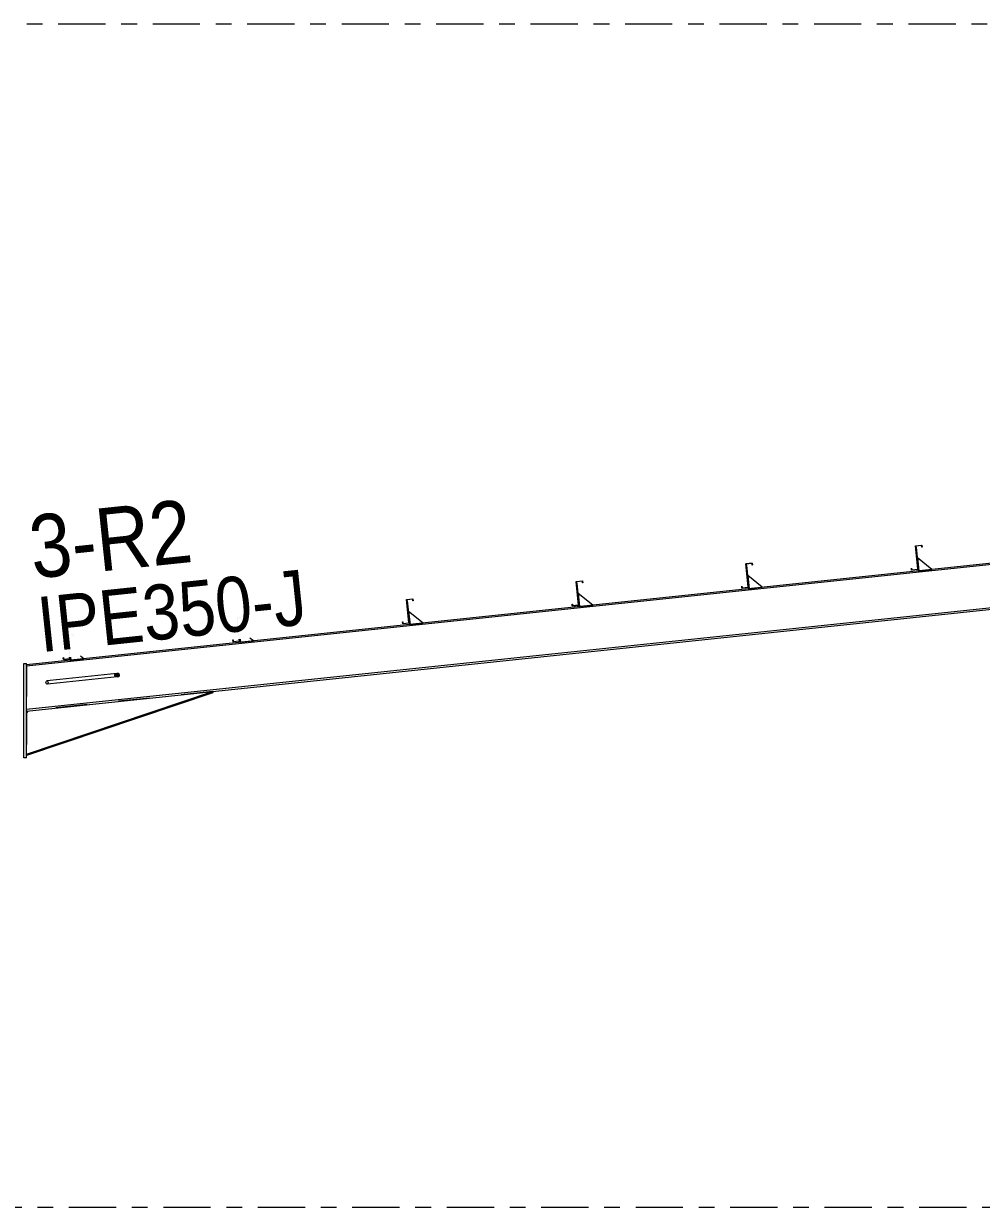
# Model space of a CAD drawing. Header units: millimetres. Extents: x -79 to 743, y -408 to 166.
# Drawn here: x 47.6 to 108.4, y -177.1 to -101.9 of the extents above; entities that cross this region are included whole.
import ezdxf

# ---------------------------------------------------------------- set-up
doc = ezdxf.new("R2010")
doc.units = ezdxf.units.MM
for name, pattern in [('XKITLINE00', [0]), ('XKITLINE02', [4, 2, -2]), ('XKITLINE03', [6, 3, -1, 1, -1])]:
    doc.linetypes.add(name, pattern=pattern)
for name, color, linetype, lineweight in [('Part', 2, 'Continuous', 0), ('PartMark', 7, 'Continuous', 0), ('S-grid', 1, 'Continuous', 0)]:
    doc.layers.add(name, color=color, linetype=linetype, lineweight=lineweight)
doc.styles.add('ARIAL', font='ARIAL.TTF')

# ---------------------------------------------------------------- blocks, each defined once
blk = doc.blocks.new('*A341')
at = {"layer": 'Part'}
blk.add_hatch(color=3, dxfattribs=at).paths.add_polyline_path([(71.876, -138.498), (72.29, -138.454), (72.304, -138.579), (72.289, -138.58), (72.277, -138.471), (71.893, -138.511), (72.05, -140.005), (71.636, -140.049), (71.623, -139.924), (71.638, -139.923), (71.649, -140.032), (72.034, -139.991)], flags=17)
blk = doc.blocks.new('*A342')
at = {"layer": 'Part'}
blk.add_hatch(color=3, dxfattribs=at).paths.add_polyline_path([(93.423, -136.225), (93.838, -136.182), (93.851, -136.306), (93.836, -136.308), (93.824, -136.198), (93.44, -136.239), (93.597, -137.732), (93.183, -137.776), (93.17, -137.652), (93.185, -137.65), (93.196, -137.759), (93.581, -137.719)], flags=17)
blk = doc.blocks.new('*A345')
at = {"layer": 'Part'}
blk.add_hatch(color=3, dxfattribs=at).paths.add_polyline_path([(61.103, -139.634), (61.517, -139.591), (61.53, -139.715), (61.515, -139.717), (61.504, -139.607), (61.119, -139.648), (61.277, -141.141), (60.862, -141.185), (60.849, -141.061), (60.864, -141.059), (60.876, -141.168), (61.26, -141.128)], flags=17)
blk = doc.blocks.new('*A346')
at = {"layer": 'Part'}
blk.add_hatch(color=3, dxfattribs=at).paths.add_polyline_path([(82.65, -137.362), (83.064, -137.318), (83.077, -137.442), (83.062, -137.444), (83.051, -137.335), (82.666, -137.375), (82.824, -138.868), (82.409, -138.912), (82.396, -138.788), (82.411, -138.786), (82.423, -138.896), (82.807, -138.855)], flags=17)
blk = doc.blocks.new('*A347')
at = {"layer": 'Part'}
blk.add_hatch(color=3, dxfattribs=at).paths.add_polyline_path([(104.197, -135.089), (104.611, -135.045), (104.624, -135.17), (104.609, -135.171), (104.598, -135.062), (104.213, -135.102), (104.371, -136.596), (103.956, -136.639), (103.943, -136.515), (103.958, -136.514), (103.97, -136.623), (104.354, -136.582)], flags=17)
blk = doc.blocks.new('*A367')
at = {"layer": 'Part'}
blk.add_hatch(color=3, dxfattribs=at).paths.add_polyline_path([(53.566, -143.205), (53.631, -143.236), (53.658, -143.285), (53.642, -143.34), (53.584, -143.384), (53.502, -143.407), (53.417, -143.402), (53.352, -143.37), (53.324, -143.321), (53.341, -143.267), (53.398, -143.222), (53.481, -143.199)], flags=17)
blk = doc.blocks.new('*A368')
at = {"layer": 'Part'}
blk.add_hatch(color=3, dxfattribs=at).paths.add_polyline_path([(50.329, -140.771), (50.743, -140.727), (50.756, -140.851), (50.742, -140.853), (50.73, -140.744), (50.345, -140.784), (50.503, -142.278), (50.089, -142.321), (50.075, -142.197), (50.09, -142.195), (50.102, -142.305), (50.486, -142.264)], flags=17)
blk = doc.blocks.new('*A369')
at = {"layer": 'Part'}
blk.add_hatch(color=3, dxfattribs=at).paths.add_polyline_path([(71.876, -138.498), (72.29, -138.454), (72.304, -138.579), (72.289, -138.58), (72.277, -138.471), (71.893, -138.511), (72.05, -140.005), (71.636, -140.049), (71.623, -139.924), (71.638, -139.923), (71.649, -140.032), (72.034, -139.991)], flags=17)
blk = doc.blocks.new('*A370')
at = {"layer": 'Part'}
blk.add_hatch(color=3, dxfattribs=at).paths.add_polyline_path([(93.423, -136.225), (93.838, -136.182), (93.851, -136.306), (93.836, -136.308), (93.824, -136.198), (93.44, -136.239), (93.597, -137.732), (93.183, -137.776), (93.17, -137.652), (93.185, -137.65), (93.196, -137.759), (93.581, -137.719)], flags=17)
blk = doc.blocks.new('*A371')
at = {"layer": 'Part'}
blk.add_hatch(color=3, dxfattribs=at).paths.add_polyline_path([(61.103, -139.634), (61.517, -139.591), (61.53, -139.715), (61.515, -139.717), (61.504, -139.607), (61.119, -139.648), (61.277, -141.141), (60.862, -141.185), (60.849, -141.061), (60.864, -141.059), (60.876, -141.168), (61.26, -141.128)], flags=17)
blk = doc.blocks.new('*A372')
at = {"layer": 'Part'}
blk.add_hatch(color=3, dxfattribs=at).paths.add_polyline_path([(82.65, -137.362), (83.064, -137.318), (83.077, -137.442), (83.062, -137.444), (83.051, -137.335), (82.666, -137.375), (82.824, -138.868), (82.409, -138.912), (82.396, -138.788), (82.411, -138.786), (82.423, -138.896), (82.807, -138.855)], flags=17)
blk = doc.blocks.new('*A376')
at = {"layer": 'Part'}
blk.add_hatch(color=3, dxfattribs=at).paths.add_polyline_path([(50.329, -140.771), (50.743, -140.727), (50.756, -140.851), (50.742, -140.853), (50.73, -140.744), (50.345, -140.784), (50.503, -142.278), (50.089, -142.321), (50.075, -142.197), (50.09, -142.195), (50.102, -142.305), (50.486, -142.264)], flags=17)
blk = doc.blocks.new('*A394')
at = {"layer": 'Part'}
blk.add_hatch(color=3, dxfattribs=at).paths.add_polyline_path([(104.197, -135.089), (104.611, -135.045), (104.624, -135.17), (104.609, -135.171), (104.598, -135.062), (104.213, -135.102), (104.371, -136.596), (103.956, -136.639), (103.943, -136.515), (103.958, -136.514), (103.97, -136.623), (104.354, -136.582)], flags=17)
blk = doc.blocks.new('*A1520')
at = {"layer": 'S-grid', "color": 1, "linetype": 'XKITLINE03', "lineweight": 0}
blk.add_line((44.436, -177.12), (557.525, -177.12), dxfattribs=at)
blk = doc.blocks.new('*A1522')
at = {"layer": 'S-grid', "color": 1, "linetype": 'XKITLINE03', "lineweight": 0}
blk.add_line((-22.239, -101.912), (557.525, -101.912), dxfattribs=at)
blk = doc.blocks.new('*A1561')
at = {"layer": 'Part', "color": 2, "linetype": 'XKITLINE00', "lineweight": 0}
for p, q in [((127.161, -134.276), (47.736, -142.653)), ((127.161, -134.368), (47.736, -142.745)), ((127.161, -137.116), (47.736, -145.494)), ((47.736, -145.586), (127.161, -137.209))]:
    blk.add_line(p, q, dxfattribs=at)
at = {"layer": 'Part', "color": 7, "linetype": 'XKITLINE02', "lineweight": 0}
for p, q in [((127.161, -137.209), (127.161, -134.276)), ((47.736, -142.653), (47.736, -145.586))]:
    blk.add_line(p, q, dxfattribs=at)
blk = doc.blocks.new('*A1564')
at = {"layer": 'Part', "color": 2, "linetype": 'XKITLINE00', "lineweight": 0}
for p, q in [((71.876, -138.498), (72.29, -138.454)), ((72.034, -139.991), (71.876, -138.498)), ((72.277, -138.471), (71.893, -138.511)), ((71.893, -138.511), (72.05, -140.005)), ((72.289, -138.58), (72.277, -138.471)), ((72.304, -138.579), (72.289, -138.58)), ((72.29, -138.454), (72.304, -138.579)), ((71.623, -139.924), (71.638, -139.923)), ((71.636, -140.049), (71.623, -139.924)), ((72.05, -140.005), (71.636, -140.049)), ((71.638, -139.923), (71.649, -140.032)), ((71.649, -140.032), (72.034, -139.991))]:
    blk.add_line(p, q, dxfattribs=at)
blk = doc.blocks.new('*A1565')
at = {"layer": 'Part', "color": 2, "linetype": 'XKITLINE00', "lineweight": 0}
for p, q in [((93.423, -136.225), (93.838, -136.182)), ((93.581, -137.719), (93.423, -136.225)), ((93.824, -136.198), (93.44, -136.239)), ((93.44, -136.239), (93.597, -137.732)), ((93.836, -136.308), (93.824, -136.198)), ((93.851, -136.306), (93.836, -136.308)), ((93.838, -136.182), (93.851, -136.306)), ((93.17, -137.652), (93.185, -137.65)), ((93.183, -137.776), (93.17, -137.652)), ((93.597, -137.732), (93.183, -137.776)), ((93.185, -137.65), (93.196, -137.759)), ((93.196, -137.759), (93.581, -137.719))]:
    blk.add_line(p, q, dxfattribs=at)
blk = doc.blocks.new('*A1568')
at = {"layer": 'Part', "color": 2, "linetype": 'XKITLINE00', "lineweight": 0}
for p, q in [((60.849, -141.061), (60.864, -141.059)), ((60.85, -141.069), (60.849, -141.061)), ((60.862, -141.185), (60.85, -141.069)), ((61.277, -141.141), (60.862, -141.185)), ((60.864, -141.059), (60.865, -141.067)), ((60.865, -141.067), (60.876, -141.168)), ((60.876, -141.168), (61.26, -141.128)), ((61.26, -141.128), (61.249, -141.027)), ((61.264, -141.025), (61.277, -141.141))]:
    blk.add_line(p, q, dxfattribs=at)
blk = doc.blocks.new('*A1569')
at = {"layer": 'Part', "color": 2, "linetype": 'XKITLINE00', "lineweight": 0}
for p, q in [((82.65, -137.362), (83.064, -137.318)), ((82.807, -138.855), (82.65, -137.362)), ((83.051, -137.335), (82.666, -137.375)), ((82.666, -137.375), (82.824, -138.868)), ((83.062, -137.444), (83.051, -137.335)), ((83.077, -137.442), (83.062, -137.444)), ((83.064, -137.318), (83.077, -137.442)), ((82.396, -138.788), (82.411, -138.786)), ((82.409, -138.912), (82.396, -138.788)), ((82.824, -138.868), (82.409, -138.912)), ((82.411, -138.786), (82.423, -138.896)), ((82.423, -138.896), (82.807, -138.855))]:
    blk.add_line(p, q, dxfattribs=at)
blk = doc.blocks.new('*A1570')
at = {"layer": 'Part', "color": 2, "linetype": 'XKITLINE00', "lineweight": 0}
for p, q in [((104.197, -135.089), (104.611, -135.045)), ((104.354, -136.582), (104.197, -135.089)), ((104.598, -135.062), (104.213, -135.102)), ((104.213, -135.102), (104.371, -136.596)), ((104.609, -135.171), (104.598, -135.062)), ((104.624, -135.17), (104.609, -135.171)), ((104.611, -135.045), (104.624, -135.17)), ((103.943, -136.515), (103.958, -136.514)), ((103.956, -136.639), (103.943, -136.515)), ((104.371, -136.596), (103.956, -136.639)), ((103.958, -136.514), (103.97, -136.623)), ((103.97, -136.623), (104.354, -136.582))]:
    blk.add_line(p, q, dxfattribs=at)
blk = doc.blocks.new('*A1600')
at = {"layer": 'Part', "color": 7, "linetype": 'XKITLINE02', "lineweight": 0}
for p, q in [((49.849, -143.583), (49.032, -143.669)), ((48.979, -143.779), (48.982, -143.726)), ((48.993, -143.83), (48.979, -143.779)), ((48.982, -143.726), (49.002, -143.686)), ((49.021, -143.865), (48.993, -143.83)), ((49.002, -143.686), (49.032, -143.669)), ((49.054, -143.876), (49.021, -143.865)), ((49.032, -143.669), (49.066, -143.679)), ((49.871, -143.79), (49.054, -143.876)), ((49.085, -143.859), (49.054, -143.876)), ((49.066, -143.679), (49.093, -143.715)), ((49.104, -143.818), (49.085, -143.859)), ((49.093, -143.715), (49.107, -143.765)), ((49.107, -143.765), (49.104, -143.818))]:
    blk.add_line(p, q, dxfattribs=at)
at = {"layer": 'Part', "color": 2, "linetype": 'XKITLINE00', "lineweight": 0}
for p, q in [((53.481, -143.199), (49.849, -143.583)), ((53.502, -143.407), (49.871, -143.79)), ((53.341, -143.267), (53.324, -143.321)), ((53.324, -143.321), (53.352, -143.37)), ((53.398, -143.222), (53.341, -143.267)), ((53.352, -143.37), (53.417, -143.402)), ((53.481, -143.199), (53.398, -143.222)), ((53.417, -143.402), (53.502, -143.407)), ((53.566, -143.205), (53.481, -143.199)), ((53.502, -143.407), (53.584, -143.384)), ((53.631, -143.236), (53.566, -143.205)), ((53.584, -143.384), (53.642, -143.34)), ((53.658, -143.285), (53.631, -143.236)), ((53.642, -143.34), (53.658, -143.285))]:
    blk.add_line(p, q, dxfattribs=at)
blk = doc.blocks.new('*A1601')
at = {"layer": 'Part', "color": 2, "linetype": 'XKITLINE00', "lineweight": 0}
for p, q in [((50.075, -142.197), (50.09, -142.195)), ((50.076, -142.205), (50.075, -142.197)), ((50.089, -142.321), (50.076, -142.205)), ((50.503, -142.278), (50.089, -142.321)), ((50.09, -142.195), (50.091, -142.204)), ((50.091, -142.204), (50.102, -142.305)), ((50.102, -142.305), (50.486, -142.264)), ((50.486, -142.264), (50.476, -142.163)), ((50.491, -142.162), (50.503, -142.278))]:
    blk.add_line(p, q, dxfattribs=at)
blk = doc.blocks.new('*A1602')
at = {"layer": 'Part', "color": 2, "linetype": 'XKITLINE00', "lineweight": 0}
for p, q in [((71.876, -138.498), (72.29, -138.454)), ((72.034, -139.991), (71.876, -138.498)), ((72.277, -138.471), (71.893, -138.511)), ((71.893, -138.511), (72.05, -140.005)), ((72.289, -138.58), (72.277, -138.471)), ((72.304, -138.579), (72.289, -138.58)), ((72.29, -138.454), (72.304, -138.579)), ((71.623, -139.924), (71.638, -139.923)), ((71.636, -140.049), (71.623, -139.924)), ((72.05, -140.005), (71.636, -140.049)), ((71.638, -139.923), (71.649, -140.032)), ((71.649, -140.032), (72.034, -139.991))]:
    blk.add_line(p, q, dxfattribs=at)
blk = doc.blocks.new('*A1603')
at = {"layer": 'Part', "color": 2, "linetype": 'XKITLINE00', "lineweight": 0}
for p, q in [((93.423, -136.225), (93.838, -136.182)), ((93.581, -137.719), (93.423, -136.225)), ((93.824, -136.198), (93.44, -136.239)), ((93.44, -136.239), (93.597, -137.732)), ((93.836, -136.308), (93.824, -136.198)), ((93.851, -136.306), (93.836, -136.308)), ((93.838, -136.182), (93.851, -136.306)), ((93.17, -137.652), (93.185, -137.65)), ((93.183, -137.776), (93.17, -137.652)), ((93.597, -137.732), (93.183, -137.776)), ((93.185, -137.65), (93.196, -137.759)), ((93.196, -137.759), (93.581, -137.719))]:
    blk.add_line(p, q, dxfattribs=at)
blk = doc.blocks.new('*A1604')
at = {"layer": 'Part', "color": 2, "linetype": 'XKITLINE00', "lineweight": 0}
for p, q in [((60.849, -141.061), (60.864, -141.059)), ((60.85, -141.069), (60.849, -141.061)), ((60.862, -141.185), (60.85, -141.069)), ((61.277, -141.141), (60.862, -141.185)), ((60.864, -141.059), (60.865, -141.067)), ((60.865, -141.067), (60.876, -141.168)), ((60.876, -141.168), (61.26, -141.128)), ((61.26, -141.128), (61.249, -141.027)), ((61.264, -141.025), (61.277, -141.141))]:
    blk.add_line(p, q, dxfattribs=at)
blk = doc.blocks.new('*A1605')
at = {"layer": 'Part', "color": 2, "linetype": 'XKITLINE00', "lineweight": 0}
for p, q in [((82.65, -137.362), (83.064, -137.318)), ((82.807, -138.855), (82.65, -137.362)), ((83.051, -137.335), (82.666, -137.375)), ((82.666, -137.375), (82.824, -138.868)), ((83.062, -137.444), (83.051, -137.335)), ((83.077, -137.442), (83.062, -137.444)), ((83.064, -137.318), (83.077, -137.442)), ((82.396, -138.788), (82.411, -138.786)), ((82.409, -138.912), (82.396, -138.788)), ((82.824, -138.868), (82.409, -138.912)), ((82.411, -138.786), (82.423, -138.896)), ((82.423, -138.896), (82.807, -138.855))]:
    blk.add_line(p, q, dxfattribs=at)
blk = doc.blocks.new('*A1612')
at = {"layer": 'Part', "color": 2, "linetype": 'XKITLINE00', "lineweight": 0}
for p, q in [((47.736, -148.323), (59.552, -144.34)), ((59.552, -144.34), (59.581, -144.427)), ((59.581, -144.427), (47.736, -148.419)), ((47.857, -145.573), (47.736, -145.708))]:
    blk.add_line(p, q, dxfattribs=at)
at = {"layer": 'Part', "color": 7, "linetype": 'XKITLINE02', "lineweight": 0}
for p, q in [((59.552, -144.34), (47.857, -145.573)), ((47.736, -145.708), (47.736, -148.419))]:
    blk.add_line(p, q, dxfattribs=at)
blk = doc.blocks.new('*A1613')
at = {"layer": 'Part', "color": 2, "linetype": 'XKITLINE00', "lineweight": 0}
for p, q in [((47.569, -148.57), (47.569, -142.57)), ((47.569, -142.57), (47.736, -142.57)), ((47.736, -148.57), (47.736, -142.57)), ((47.736, -148.57), (47.569, -148.57))]:
    blk.add_line(p, q, dxfattribs=at)
blk = doc.blocks.new('*A1617')
at = {"layer": 'Part', "color": 2, "linetype": 'XKITLINE00', "lineweight": 0}
blk.add_line((51.382, -142.269), (51.162, -142.091), dxfattribs=at)
at = {"layer": 'Part', "color": 7, "linetype": 'XKITLINE02', "lineweight": 0}
for p, q in [((50.532, -142.157), (50.553, -142.356)), ((50.553, -142.356), (51.382, -142.269))]:
    blk.add_line(p, q, dxfattribs=at)
blk = doc.blocks.new('*A1618')
at = {"layer": 'Part', "color": 7, "linetype": 'XKITLINE02', "lineweight": 0}
for p, q in [((50.491, -142.162), (50.503, -142.278)), ((50.512, -142.36), (50.553, -142.356))]:
    blk.add_line(p, q, dxfattribs=at)
at = {"layer": 'Part', "color": 2, "linetype": 'XKITLINE00', "lineweight": 0}
for p, q in [((50.503, -142.278), (50.512, -142.36)), ((50.553, -142.356), (50.532, -142.157))]:
    blk.add_line(p, q, dxfattribs=at)
blk = doc.blocks.new('*A1619')
at = {"layer": 'Part', "color": 7, "linetype": 'XKITLINE02', "lineweight": 0}
for p, q in [((61.264, -141.025), (61.277, -141.141)), ((61.285, -141.224), (61.327, -141.22))]:
    blk.add_line(p, q, dxfattribs=at)
at = {"layer": 'Part', "color": 2, "linetype": 'XKITLINE00', "lineweight": 0}
for p, q in [((61.277, -141.141), (61.285, -141.224)), ((61.327, -141.22), (61.306, -141.021))]:
    blk.add_line(p, q, dxfattribs=at)
blk = doc.blocks.new('*A1620')
at = {"layer": 'Part', "color": 2, "linetype": 'XKITLINE00', "lineweight": 0}
blk.add_line((72.929, -139.996), (72.013, -139.255), dxfattribs=at)
at = {"layer": 'Part', "color": 7, "linetype": 'XKITLINE02', "lineweight": 0}
for p, q in [((72.013, -139.255), (72.1, -140.083)), ((72.1, -140.083), (72.929, -139.996))]:
    blk.add_line(p, q, dxfattribs=at)
blk = doc.blocks.new('*A1621')
at = {"layer": 'Part', "color": 7, "linetype": 'XKITLINE02', "lineweight": 0}
for p, q in [((61.306, -141.021), (61.327, -141.22)), ((61.327, -141.22), (62.155, -141.132))]:
    blk.add_line(p, q, dxfattribs=at)
at = {"layer": 'Part', "color": 2, "linetype": 'XKITLINE00', "lineweight": 0}
blk.add_line((62.155, -141.132), (61.936, -140.954), dxfattribs=at)
blk = doc.blocks.new('*A1622')
at = {"layer": 'Part', "color": 2, "linetype": 'XKITLINE00', "lineweight": 0}
for p, q in [((71.943, -138.592), (71.901, -138.596)), ((72.1, -140.083), (71.943, -138.592)), ((72.05, -140.005), (72.059, -140.088))]:
    blk.add_line(p, q, dxfattribs=at)
at = {"layer": 'Part', "color": 7, "linetype": 'XKITLINE02', "lineweight": 0}
for p, q in [((71.901, -138.596), (72.05, -140.005)), ((72.059, -140.088), (72.1, -140.083))]:
    blk.add_line(p, q, dxfattribs=at)
blk = doc.blocks.new('*A1623')
at = {"layer": 'Part', "color": 2, "linetype": 'XKITLINE00', "lineweight": 0}
for p, q in [((82.717, -137.455), (82.675, -137.46)), ((82.874, -138.947), (82.717, -137.455)), ((82.824, -138.868), (82.832, -138.951))]:
    blk.add_line(p, q, dxfattribs=at)
at = {"layer": 'Part', "color": 7, "linetype": 'XKITLINE02', "lineweight": 0}
for p, q in [((82.675, -137.46), (82.824, -138.868)), ((82.832, -138.951), (82.874, -138.947))]:
    blk.add_line(p, q, dxfattribs=at)
blk = doc.blocks.new('*A1624')
at = {"layer": 'Part', "color": 2, "linetype": 'XKITLINE00', "lineweight": 0}
blk.add_line((83.703, -138.86), (82.786, -138.118), dxfattribs=at)
at = {"layer": 'Part', "color": 7, "linetype": 'XKITLINE02', "lineweight": 0}
for p, q in [((82.786, -138.118), (82.874, -138.947)), ((82.874, -138.947), (83.703, -138.86))]:
    blk.add_line(p, q, dxfattribs=at)
blk = doc.blocks.new('*A1625')
at = {"layer": 'Part', "color": 2, "linetype": 'XKITLINE00', "lineweight": 0}
for p, q in [((93.49, -136.319), (93.449, -136.323)), ((93.647, -137.811), (93.49, -136.319)), ((93.597, -137.732), (93.606, -137.815))]:
    blk.add_line(p, q, dxfattribs=at)
at = {"layer": 'Part', "color": 7, "linetype": 'XKITLINE02', "lineweight": 0}
for p, q in [((93.449, -136.323), (93.597, -137.732)), ((93.606, -137.815), (93.647, -137.811))]:
    blk.add_line(p, q, dxfattribs=at)
blk = doc.blocks.new('*A1626')
at = {"layer": 'Part', "color": 2, "linetype": 'XKITLINE00', "lineweight": 0}
blk.add_line((94.476, -137.723), (93.56, -136.982), dxfattribs=at)
at = {"layer": 'Part', "color": 7, "linetype": 'XKITLINE02', "lineweight": 0}
for p, q in [((93.56, -136.982), (93.647, -137.811)), ((93.647, -137.811), (94.476, -137.723))]:
    blk.add_line(p, q, dxfattribs=at)
blk = doc.blocks.new('*A1627')
at = {"layer": 'Part', "color": 2, "linetype": 'XKITLINE00', "lineweight": 0}
for p, q in [((50.075, -142.197), (50.09, -142.195)), ((50.076, -142.205), (50.075, -142.197)), ((50.089, -142.321), (50.076, -142.205)), ((50.503, -142.278), (50.089, -142.321)), ((50.09, -142.195), (50.091, -142.204)), ((50.091, -142.204), (50.102, -142.305)), ((50.102, -142.305), (50.486, -142.264)), ((50.486, -142.264), (50.476, -142.163)), ((50.491, -142.162), (50.503, -142.278))]:
    blk.add_line(p, q, dxfattribs=at)
blk = doc.blocks.new('*A1723')
at = {"layer": 'Part', "color": 2, "linetype": 'XKITLINE00', "lineweight": 0}
for p, q in [((104.197, -135.089), (104.611, -135.045)), ((104.354, -136.582), (104.197, -135.089)), ((104.598, -135.062), (104.213, -135.102)), ((104.213, -135.102), (104.371, -136.596)), ((104.609, -135.171), (104.598, -135.062)), ((104.624, -135.17), (104.609, -135.171)), ((104.611, -135.045), (104.624, -135.17)), ((103.943, -136.515), (103.958, -136.514)), ((103.956, -136.639), (103.943, -136.515)), ((104.371, -136.596), (103.956, -136.639)), ((103.958, -136.514), (103.97, -136.623)), ((103.97, -136.623), (104.354, -136.582))]:
    blk.add_line(p, q, dxfattribs=at)
blk = doc.blocks.new('*A1725')
at = {"layer": 'Part', "color": 2, "linetype": 'XKITLINE00', "lineweight": 0}
blk.add_line((105.25, -136.587), (104.334, -135.846), dxfattribs=at)
at = {"layer": 'Part', "color": 7, "linetype": 'XKITLINE02', "lineweight": 0}
for p, q in [((104.334, -135.846), (104.421, -136.674)), ((104.421, -136.674), (105.25, -136.587))]:
    blk.add_line(p, q, dxfattribs=at)
blk = doc.blocks.new('*A1726')
at = {"layer": 'Part', "color": 2, "linetype": 'XKITLINE00', "lineweight": 0}
for p, q in [((104.264, -135.183), (104.222, -135.187)), ((104.421, -136.674), (104.264, -135.183)), ((104.371, -136.596), (104.38, -136.679))]:
    blk.add_line(p, q, dxfattribs=at)
at = {"layer": 'Part', "color": 7, "linetype": 'XKITLINE02', "lineweight": 0}
for p, q in [((104.222, -135.187), (104.371, -136.596)), ((104.38, -136.679), (104.421, -136.674))]:
    blk.add_line(p, q, dxfattribs=at)
blk = doc.blocks.new('*A2097')
at = {"layer": 'PartMark', "color": 3, "style": 'ARIAL', "width": 0.85}
blk.add_text('3-R2', height=4, rotation=6.02179, dxfattribs=at).set_placement((48.164, -137.178))
at = {"layer": 'PartMark', "color": 7, "style": 'ARIAL', "width": 0.85}
blk.add_text('IPE350-J', height=3.5, rotation=6.02179, dxfattribs=at).set_placement((48.657, -141.852))

msp = doc.modelspace()

# ---------------------------------------------------------------- block references
at = {"lineweight": 0}
for name in ['*A1522', '*A2097', '*A1561', '*A347', '*A394', '*A1570', '*A1723', '*A1726', '*A1725', '*A342', '*A370', '*A1565', '*A1603', '*A1625', '*A346', '*A372', '*A1569', '*A1605', '*A1623', '*A1626', '*A1624', '*A341', '*A369', '*A1564', '*A1602', '*A1622', '*A345', '*A371', '*A1620', '*A368', '*A376', '*A1568', '*A1604', '*A1619', '*A1621', '*A1617', '*A1613', '*A1601', '*A1627', '*A1618', '*A1600', '*A367', '*A1612', '*A1520']:
    msp.add_blockref(name, (0, 0), dxfattribs=at)

doc.saveas('drawing.dxf')
